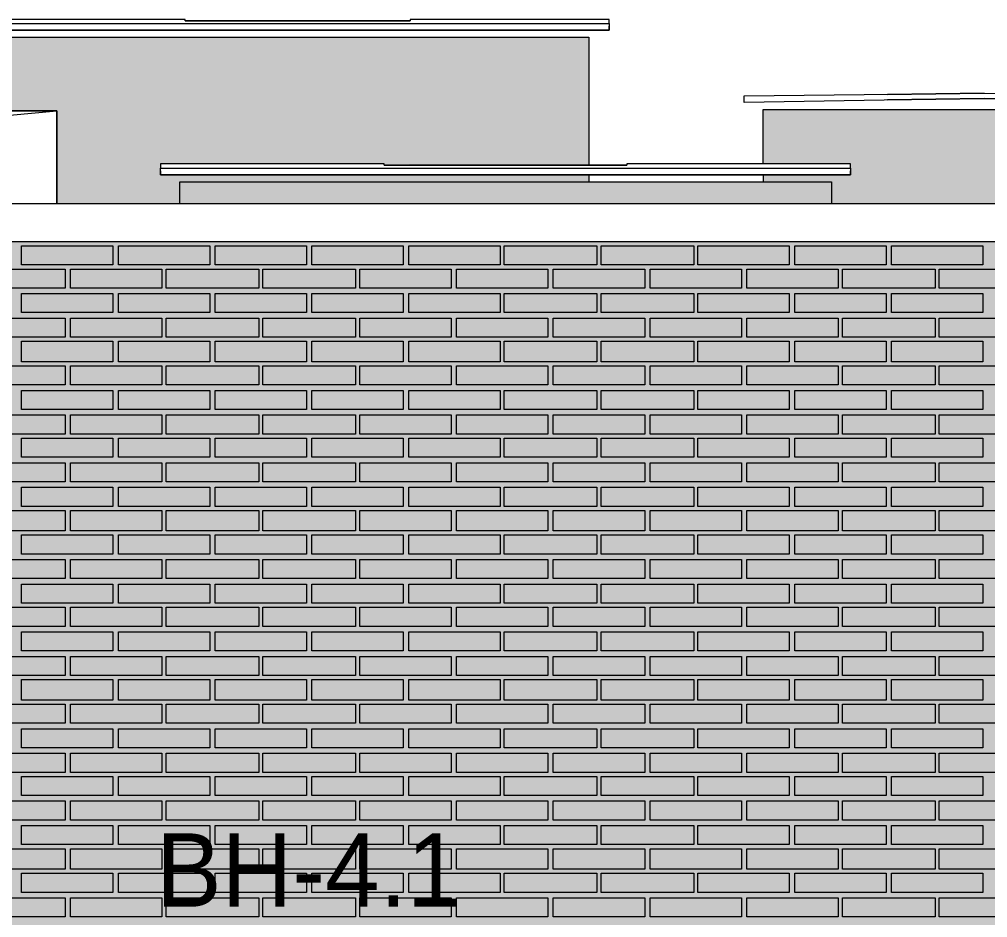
# Model space of a CAD drawing. Header units: millimetres. Extents: x -28928 to 100580, y -22867 to 36490.
# Drawn here: x 32027 to 35031, y 27993 to 30779 of the extents above; entities that cross this region are included whole.
import ezdxf

# ---------------------------------------------------------------- set-up
doc = ezdxf.new("R2010")
doc.units = ezdxf.units.MM
doc.layers.add('PDF _Геометрия', color=7, linetype='Continuous', true_color=0x8f8e8d)
doc.layers.add('PDF _Сплошная заливка', color=7, linetype='Continuous', true_color=0xffffff)
doc.layers.add('PDF _Текст', color=7, linetype='Continuous')

msp = doc.modelspace()

# ---------------------------------------------------------------- hatches: boundary and pattern name
at = {"layer": 'PDF _Сплошная заливка', "true_color": 0x383e42, "transparency": 33554559}
for points in [[(33691.82466919295, 30296.42831113059), (32464.90159226987, 30296.42831113059), (32464.90159226987, 30330.27446497673), (33158.74774611602, 30330.27446497673), (33691.82466919295, 30326.04369574596), (33691.82466919295, 30723.73600343828), (31546.82466919292, 30723.73600343828), (31546.82466919292, 30495.27446497673), (32143.36313073139, 30495.27446497673), (32143.36313073139, 30207.58215728443), (32524.13236150062, 30207.58215728443), (32524.13236150062, 30275.27446497674), (33691.82466919295, 30275.27446497674)], [(34334.90159226989, 30275.27446497674), (34546.44005380836, 30275.27446497674), (34546.44005380836, 30207.58215728443), (35599.9015922699, 30207.58215728443), (35599.9015922699, 30499.50523420751), (34334.90159226989, 30499.50523420751), (34334.90159226989, 30330.27446497673), (34605.67082303911, 30330.27446497673), (34605.67082303911, 30296.42831113059), (34334.90159226989, 30296.42831113059)]]:
    msp.add_hatch(color=250, dxfattribs=at).paths.add_polyline_path(points)
h = msp.add_hatch(color=250, dxfattribs=at)
h.paths.add_polyline_path([(33691.82466919295, 30326.04369574596), (33793.36313073141, 30326.04369574596), (33793.36313073141, 30723.73600343828), (33691.82466919295, 30723.73600343828)])
h.paths.add_polyline_path([(33793.36313073141, 30296.42831113059), (33691.82466919295, 30296.42831113059), (33691.82466919295, 30275.27446497674), (33793.36313073141, 30275.27446497674)])
at = {"layer": 'PDF _Сплошная заливка', "true_color": 0xdcd6cf, "transparency": 33554559}
msp.add_hatch(color=254, dxfattribs=at).paths.add_polyline_path([(19133.74774611586, 30089.12061882288), (19133.74774611586, 16343.3513880535), (52641.44005380855, 16343.3513880535), (52641.44005380855, 30089.12061882288)])

# ---------------------------------------------------------------- linework, layer by layer
at = {"layer": 'PDF _Геометрия', "color": 7, "lineweight": 9}
for points in [[(31546.82466919292, 30766.04369574598), (33856.82466919295, 30766.04369574598), (33856.82466919295, 30778.73600343828), (33239.13236150064, 30778.73600343828), (33239.13236150064, 30774.5052342075), (32541.05543842371, 30774.5052342075), (32541.05543842371, 30778.73600343828), (31546.82466919292, 30778.73600343828)], [(33856.82466919295, 30766.04369574598), (33856.82466919295, 30744.88984959213), (31546.82466919292, 30744.88984959213), (33856.82466919295, 30744.88984959213), (33856.82466919295, 30757.58215728443)], [(32541.05543842371, 30774.5052342075), (33239.13236150064, 30774.5052342075)], [(31546.82466919292, 30723.73600343828), (33691.82466919295, 30723.73600343828), (33793.36313073141, 30723.73600343828), (33793.36313073141, 30326.04369574596)], [(35020.28620765451, 30550.27446497674), (35320.67082303914, 30546.04369574596)], [(35020.28620765451, 30550.27446497674), (35320.67082303914, 30546.04369574596)], [(31546.82466919292, 30440.27446497674), (32143.36313073139, 30495.27446497673)], [(34334.90159226989, 30330.27446497673), (34334.90159226989, 30499.50523420751), (35599.9015922699, 30499.50523420751), (35705.67082303912, 30499.50523420751), (35705.67082303912, 30207.58215728443)], [(32464.90159226987, 30309.12061882289), (32464.90159226987, 30296.42831113059), (32464.90159226987, 30317.58215728443), (34605.67082303911, 30317.58215728443), (34605.67082303911, 30330.27446497673), (33911.82466919297, 30330.27446497673), (33911.82466919297, 30326.04369574596), (33158.74774611602, 30326.04369574596), (33158.74774611602, 30330.27446497673), (32464.90159226987, 30330.27446497673), (32464.90159226987, 30317.58215728443)], [(33158.74774611602, 30326.04369574596), (33911.82466919297, 30326.04369574596)], [(34605.67082303911, 30317.58215728443), (34605.67082303911, 30296.42831113059), (34605.67082303911, 30309.12061882289)], [(32464.90159226987, 30296.42831113059), (34605.67082303911, 30296.42831113059), (32464.90159226987, 30296.42831113059)], [(33793.36313073141, 30296.42831113059), (33793.36313073141, 30275.27446497674)], [(34334.90159226989, 30296.42831113059), (34334.90159226989, 30275.27446497674)], [(32524.13236150062, 30207.58215728443), (32524.13236150062, 30275.27446497674), (34440.67082303911, 30275.27446497674), (34546.44005380836, 30275.27446497674), (34546.44005380836, 30207.58215728443)], [(82320.28620765505, 30089.12061882288), (82320.28620765505, 30207.58215728443), (82320.28620765505, 30089.12061882288), (-21934.32917696152, 30089.12061882288), (-21934.32917696152, 30207.58215728443), (82320.28620765505, 30207.58215728443)]]:
    msp.add_lwpolyline(points, dxfattribs=at)
for points in [[(35020.28620765451, 30550.27446497674), (35764.9015922699, 30541.8129265152), (35764.9015922699, 30520.65908036135), (35020.28620765451, 30533.35138805366), (34719.90159226987, 30529.12061882289), (35020.28620765451, 30533.35138805366), (34275.67082303911, 30520.65908036135), (34275.67082303911, 30541.8129265152)], [(35020.28620765451, 30550.27446497674), (34719.90159226987, 30546.04369574596)], [(35020.28620765451, 30533.35138805366), (35320.67082303914, 30529.12061882289)], [(32143.36313073139, 30495.27446497673), (31546.82466919292, 30495.27446497673), (32143.36313073139, 30495.27446497673), (32143.36313073139, 30207.58215728443)]]:
    msp.add_lwpolyline(points, close=True, dxfattribs=at)
at = {"layer": 'PDF _Геометрия', "lineweight": 9}
for points in [[(32316.82466919293, 30076.42831113057), (32316.82466919293, 30017.19754189982), (32033.3631307314, 30017.19754189982), (32033.3631307314, 30076.42831113057)], [(32617.20928457756, 30076.42831113057), (32617.20928457756, 30017.19754189982), (32333.74774611601, 30017.19754189982), (32333.74774611601, 30076.42831113057)], [(32917.59389996217, 30076.42831113057), (32917.59389996217, 30017.19754189982), (32634.13236150063, 30017.19754189982), (32634.13236150063, 30076.42831113057)], [(33217.9785153468, 30076.42831113057), (33217.9785153468, 30017.19754189982), (32934.51697688526, 30017.19754189982), (32934.51697688526, 30076.42831113057)], [(33518.36313073142, 30076.42831113057), (33518.36313073142, 30017.19754189982), (33234.90159226986, 30017.19754189982), (33234.90159226986, 30076.42831113057)], [(33818.74774611603, 30076.42831113057), (33818.74774611603, 30017.19754189982), (33531.05543842373, 30017.19754189982), (33531.05543842373, 30076.42831113057)], [(34119.13236150065, 30076.42831113057), (34119.13236150065, 30017.19754189982), (33831.44005380833, 30017.19754189982), (33831.44005380833, 30076.42831113057)], [(34415.2862076545, 30076.42831113057), (34415.2862076545, 30017.19754189982), (34131.82466919295, 30017.19754189982), (34131.82466919295, 30076.42831113057)], [(34715.67082303912, 30076.42831113057), (34715.67082303912, 30017.19754189982), (34432.20928457758, 30017.19754189982), (34432.20928457758, 30076.42831113057)], [(35016.05543842375, 30076.42831113057), (35016.05543842375, 30017.19754189982), (34732.59389996219, 30017.19754189982), (34732.59389996219, 30076.42831113057)], [(32168.74774611601, 29945.27446497673), (32024.90159226986, 29945.27446497673), (31885.28620765447, 29945.27446497673), (31885.28620765447, 30004.50523420751), (32024.90159226986, 30004.50523420751), (32168.74774611601, 30004.50523420751)], [(32469.13236150063, 29945.27446497673), (32325.28620765448, 29945.27446497673), (32185.6708230391, 29945.27446497673), (32185.6708230391, 30004.50523420751), (32325.28620765448, 30004.50523420751), (32469.13236150063, 30004.50523420751)], [(32769.51697688525, 29945.27446497673), (32625.67082303909, 29945.27446497673), (32481.82466919294, 29945.27446497673), (32481.82466919294, 30004.50523420751), (32625.67082303909, 30004.50523420751), (32769.51697688525, 30004.50523420751)], [(33069.90159226986, 29945.27446497673), (32926.05543842372, 29945.27446497673), (32782.20928457756, 29945.27446497673), (32782.20928457756, 30004.50523420751), (32926.05543842372, 30004.50523420751), (33069.90159226986, 30004.50523420751)], [(33366.05543842372, 29945.27446497673), (33226.44005380834, 29945.27446497673), (33082.59389996217, 29945.27446497673), (33082.59389996217, 30004.50523420751), (33226.44005380834, 30004.50523420751), (33366.05543842372, 30004.50523420751)], [(33666.44005380833, 29945.27446497673), (33526.82466919294, 29945.27446497673), (33382.9785153468, 29945.27446497673), (33382.9785153468, 30004.50523420751), (33526.82466919294, 30004.50523420751), (33666.44005380833, 30004.50523420751)], [(33966.82466919295, 29945.27446497673), (33827.20928457758, 29945.27446497673), (33683.36313073142, 29945.27446497673), (33683.36313073142, 30004.50523420751), (33827.20928457758, 30004.50523420751), (33966.82466919295, 30004.50523420751)], [(34267.20928457758, 29945.27446497673), (34123.36313073141, 29945.27446497673), (33983.74774611603, 29945.27446497673), (33983.74774611603, 30004.50523420751), (34123.36313073141, 30004.50523420751), (34267.20928457758, 30004.50523420751)], [(34567.59389996219, 29945.27446497673), (34423.74774611605, 29945.27446497673), (34284.13236150065, 29945.27446497673), (34284.13236150065, 30004.50523420751), (34423.74774611605, 30004.50523420751), (34567.59389996219, 30004.50523420751)], [(34867.97851534681, 29945.27446497673), (34724.13236150067, 29945.27446497673), (34580.2862076545, 29945.27446497673), (34580.2862076545, 30004.50523420751), (34724.13236150067, 30004.50523420751), (34867.97851534681, 30004.50523420751)], [(35168.36313073144, 29945.27446497673), (35024.51697688526, 29945.27446497673), (34880.67082303912, 29945.27446497673), (34880.67082303912, 30004.50523420751), (35024.51697688526, 30004.50523420751), (35168.36313073144, 30004.50523420751)], [(32316.82466919293, 29928.35138805366), (32316.82466919293, 29869.12061882289), (32033.3631307314, 29869.12061882289), (32033.3631307314, 29928.35138805366)], [(32617.20928457756, 29928.35138805366), (32617.20928457756, 29869.12061882289), (32333.74774611601, 29869.12061882289), (32333.74774611601, 29928.35138805366)], [(32917.59389996217, 29928.35138805366), (32917.59389996217, 29869.12061882289), (32634.13236150063, 29869.12061882289), (32634.13236150063, 29928.35138805366)], [(33217.9785153468, 29928.35138805366), (33217.9785153468, 29869.12061882289), (32934.51697688526, 29869.12061882289), (32934.51697688526, 29928.35138805366)], [(33518.36313073142, 29928.35138805366), (33518.36313073142, 29869.12061882289), (33234.90159226986, 29869.12061882289), (33234.90159226986, 29928.35138805366)], [(33818.74774611603, 29928.35138805366), (33818.74774611603, 29869.12061882289), (33531.05543842373, 29869.12061882289), (33531.05543842373, 29928.35138805366)], [(34119.13236150065, 29928.35138805366), (34119.13236150065, 29869.12061882289), (33831.44005380833, 29869.12061882289), (33831.44005380833, 29928.35138805366)], [(34415.2862076545, 29928.35138805366), (34415.2862076545, 29869.12061882289), (34131.82466919295, 29869.12061882289), (34131.82466919295, 29928.35138805366)], [(34715.67082303912, 29928.35138805366), (34715.67082303912, 29869.12061882289), (34432.20928457758, 29869.12061882289), (34432.20928457758, 29928.35138805366)], [(35016.05543842375, 29928.35138805366), (35016.05543842375, 29869.12061882289), (34732.59389996219, 29869.12061882289), (34732.59389996219, 29928.35138805366)], [(32168.74774611601, 29792.96677266903), (32024.90159226986, 29792.96677266903), (31885.28620765447, 29792.96677266903), (31885.28620765447, 29852.19754189982), (32024.90159226986, 29852.19754189982), (32168.74774611601, 29852.19754189982)], [(32469.13236150063, 29792.96677266903), (32325.28620765448, 29792.96677266903), (32185.6708230391, 29792.96677266903), (32185.6708230391, 29852.19754189982), (32325.28620765448, 29852.19754189982), (32469.13236150063, 29852.19754189982)], [(32769.51697688525, 29792.96677266903), (32625.67082303909, 29792.96677266903), (32481.82466919294, 29792.96677266903), (32481.82466919294, 29852.19754189982), (32625.67082303909, 29852.19754189982), (32769.51697688525, 29852.19754189982)], [(33069.90159226986, 29792.96677266903), (32926.05543842372, 29792.96677266903), (32782.20928457756, 29792.96677266903), (32782.20928457756, 29852.19754189982), (32926.05543842372, 29852.19754189982), (33069.90159226986, 29852.19754189982)], [(33366.05543842372, 29792.96677266903), (33226.44005380834, 29792.96677266903), (33082.59389996217, 29792.96677266903), (33082.59389996217, 29852.19754189982), (33226.44005380834, 29852.19754189982), (33366.05543842372, 29852.19754189982)], [(33666.44005380833, 29792.96677266903), (33526.82466919294, 29792.96677266903), (33382.9785153468, 29792.96677266903), (33382.9785153468, 29852.19754189982), (33526.82466919294, 29852.19754189982), (33666.44005380833, 29852.19754189982)], [(33966.82466919295, 29792.96677266903), (33827.20928457758, 29792.96677266903), (33683.36313073142, 29792.96677266903), (33683.36313073142, 29852.19754189982), (33827.20928457758, 29852.19754189982), (33966.82466919295, 29852.19754189982)], [(34267.20928457758, 29792.96677266903), (34123.36313073141, 29792.96677266903), (33983.74774611603, 29792.96677266903), (33983.74774611603, 29852.19754189982), (34123.36313073141, 29852.19754189982), (34267.20928457758, 29852.19754189982)], [(34567.59389996219, 29792.96677266903), (34423.74774611605, 29792.96677266903), (34284.13236150065, 29792.96677266903), (34284.13236150065, 29852.19754189982), (34423.74774611605, 29852.19754189982), (34567.59389996219, 29852.19754189982)], [(34867.97851534681, 29792.96677266903), (34724.13236150067, 29792.96677266903), (34580.2862076545, 29792.96677266903), (34580.2862076545, 29852.19754189982), (34724.13236150067, 29852.19754189982), (34867.97851534681, 29852.19754189982)], [(35168.36313073144, 29792.96677266903), (35024.51697688526, 29792.96677266903), (34880.67082303912, 29792.96677266903), (34880.67082303912, 29852.19754189982), (35024.51697688526, 29852.19754189982), (35168.36313073144, 29852.19754189982)], [(32316.82466919293, 29780.27446497673), (32316.82466919293, 29716.81292651519), (32033.3631307314, 29716.81292651519), (32033.3631307314, 29780.27446497673)], [(32617.20928457756, 29780.27446497673), (32617.20928457756, 29716.81292651519), (32333.74774611601, 29716.81292651519), (32333.74774611601, 29780.27446497673)], [(32917.59389996217, 29780.27446497673), (32917.59389996217, 29716.81292651519), (32634.13236150063, 29716.81292651519), (32634.13236150063, 29780.27446497673)], [(33217.9785153468, 29780.27446497673), (33217.9785153468, 29716.81292651519), (32934.51697688526, 29716.81292651519), (32934.51697688526, 29780.27446497673)], [(33518.36313073142, 29780.27446497673), (33518.36313073142, 29716.81292651519), (33234.90159226986, 29716.81292651519), (33234.90159226986, 29780.27446497673)], [(33818.74774611603, 29780.27446497673), (33818.74774611603, 29716.81292651519), (33531.05543842373, 29716.81292651519), (33531.05543842373, 29780.27446497673)], [(34119.13236150065, 29780.27446497673), (34119.13236150065, 29716.81292651519), (33831.44005380833, 29716.81292651519), (33831.44005380833, 29780.27446497673)], [(34415.2862076545, 29780.27446497673), (34415.2862076545, 29716.81292651519), (34131.82466919295, 29716.81292651519), (34131.82466919295, 29780.27446497673)], [(34715.67082303912, 29780.27446497673), (34715.67082303912, 29716.81292651519), (34432.20928457758, 29716.81292651519), (34432.20928457758, 29780.27446497673)], [(35016.05543842375, 29780.27446497673), (35016.05543842375, 29716.81292651519), (34732.59389996219, 29716.81292651519), (34732.59389996219, 29780.27446497673)], [(32168.74774611601, 29644.88984959211), (32024.90159226986, 29644.88984959211), (31885.28620765447, 29644.88984959211), (31885.28620765447, 29704.12061882289), (32024.90159226986, 29704.12061882289), (32168.74774611601, 29704.12061882289)], [(32469.13236150063, 29644.88984959211), (32325.28620765448, 29644.88984959211), (32185.6708230391, 29644.88984959211), (32185.6708230391, 29704.12061882289), (32325.28620765448, 29704.12061882289), (32469.13236150063, 29704.12061882289)], [(32769.51697688525, 29644.88984959211), (32625.67082303909, 29644.88984959211), (32481.82466919294, 29644.88984959211), (32481.82466919294, 29704.12061882289), (32625.67082303909, 29704.12061882289), (32769.51697688525, 29704.12061882289)], [(33069.90159226986, 29644.88984959211), (32926.05543842372, 29644.88984959211), (32782.20928457756, 29644.88984959211), (32782.20928457756, 29704.12061882289), (32926.05543842372, 29704.12061882289), (33069.90159226986, 29704.12061882289)], [(33366.05543842372, 29644.88984959211), (33226.44005380834, 29644.88984959211), (33082.59389996217, 29644.88984959211), (33082.59389996217, 29704.12061882289), (33226.44005380834, 29704.12061882289), (33366.05543842372, 29704.12061882289)], [(33666.44005380833, 29644.88984959211), (33526.82466919294, 29644.88984959211), (33382.9785153468, 29644.88984959211), (33382.9785153468, 29704.12061882289), (33526.82466919294, 29704.12061882289), (33666.44005380833, 29704.12061882289)], [(33966.82466919295, 29644.88984959211), (33827.20928457758, 29644.88984959211), (33683.36313073142, 29644.88984959211), (33683.36313073142, 29704.12061882289), (33827.20928457758, 29704.12061882289), (33966.82466919295, 29704.12061882289)], [(34267.20928457758, 29644.88984959211), (34123.36313073141, 29644.88984959211), (33983.74774611603, 29644.88984959211), (33983.74774611603, 29704.12061882289), (34123.36313073141, 29704.12061882289), (34267.20928457758, 29704.12061882289)], [(34567.59389996219, 29644.88984959211), (34423.74774611605, 29644.88984959211), (34284.13236150065, 29644.88984959211), (34284.13236150065, 29704.12061882289), (34423.74774611605, 29704.12061882289), (34567.59389996219, 29704.12061882289)], [(34867.97851534681, 29644.88984959211), (34724.13236150067, 29644.88984959211), (34580.2862076545, 29644.88984959211), (34580.2862076545, 29704.12061882289), (34724.13236150067, 29704.12061882289), (34867.97851534681, 29704.12061882289)], [(35168.36313073144, 29644.88984959211), (35024.51697688526, 29644.88984959211), (34880.67082303912, 29644.88984959211), (34880.67082303912, 29704.12061882289), (35024.51697688526, 29704.12061882289), (35168.36313073144, 29704.12061882289)], [(32316.82466919293, 29627.96677266903), (32316.82466919293, 29568.73600343826), (32033.3631307314, 29568.73600343826), (32033.3631307314, 29627.96677266903)], [(32617.20928457756, 29627.96677266903), (32617.20928457756, 29568.73600343826), (32333.74774611601, 29568.73600343826), (32333.74774611601, 29627.96677266903)], [(32917.59389996217, 29627.96677266903), (32917.59389996217, 29568.73600343826), (32634.13236150063, 29568.73600343826), (32634.13236150063, 29627.96677266903)], [(33217.9785153468, 29627.96677266903), (33217.9785153468, 29568.73600343826), (32934.51697688526, 29568.73600343826), (32934.51697688526, 29627.96677266903)], [(33518.36313073142, 29627.96677266903), (33518.36313073142, 29568.73600343826), (33234.90159226986, 29568.73600343826), (33234.90159226986, 29627.96677266903)], [(33818.74774611603, 29627.96677266903), (33818.74774611603, 29568.73600343826), (33531.05543842373, 29568.73600343826), (33531.05543842373, 29627.96677266903)], [(34119.13236150065, 29627.96677266903), (34119.13236150065, 29568.73600343826), (33831.44005380833, 29568.73600343826), (33831.44005380833, 29627.96677266903)], [(34415.2862076545, 29627.96677266903), (34415.2862076545, 29568.73600343826), (34131.82466919295, 29568.73600343826), (34131.82466919295, 29627.96677266903)], [(34715.67082303912, 29627.96677266903), (34715.67082303912, 29568.73600343826), (34432.20928457758, 29568.73600343826), (34432.20928457758, 29627.96677266903)], [(35016.05543842375, 29627.96677266903), (35016.05543842375, 29568.73600343826), (34732.59389996219, 29568.73600343826), (34732.59389996219, 29627.96677266903)], [(32168.74774611601, 29492.58215728441), (32024.90159226986, 29492.58215728441), (31885.28620765447, 29492.58215728441), (31885.28620765447, 29551.81292651519), (32024.90159226986, 29551.81292651519), (32168.74774611601, 29551.81292651519)], [(32469.13236150063, 29492.58215728441), (32325.28620765448, 29492.58215728441), (32185.6708230391, 29492.58215728441), (32185.6708230391, 29551.81292651519), (32325.28620765448, 29551.81292651519), (32469.13236150063, 29551.81292651519)], [(32769.51697688525, 29492.58215728441), (32625.67082303909, 29492.58215728441), (32481.82466919294, 29492.58215728441), (32481.82466919294, 29551.81292651519), (32625.67082303909, 29551.81292651519), (32769.51697688525, 29551.81292651519)], [(33069.90159226986, 29492.58215728441), (32926.05543842372, 29492.58215728441), (32782.20928457756, 29492.58215728441), (32782.20928457756, 29551.81292651519), (32926.05543842372, 29551.81292651519), (33069.90159226986, 29551.81292651519)], [(33366.05543842372, 29492.58215728441), (33226.44005380834, 29492.58215728441), (33082.59389996217, 29492.58215728441), (33082.59389996217, 29551.81292651519), (33226.44005380834, 29551.81292651519), (33366.05543842372, 29551.81292651519)], [(33666.44005380833, 29492.58215728441), (33526.82466919294, 29492.58215728441), (33382.9785153468, 29492.58215728441), (33382.9785153468, 29551.81292651519), (33526.82466919294, 29551.81292651519), (33666.44005380833, 29551.81292651519)], [(33966.82466919295, 29492.58215728441), (33827.20928457758, 29492.58215728441), (33683.36313073142, 29492.58215728441), (33683.36313073142, 29551.81292651519), (33827.20928457758, 29551.81292651519), (33966.82466919295, 29551.81292651519)], [(34267.20928457758, 29492.58215728441), (34123.36313073141, 29492.58215728441), (33983.74774611603, 29492.58215728441), (33983.74774611603, 29551.81292651519), (34123.36313073141, 29551.81292651519), (34267.20928457758, 29551.81292651519)], [(34567.59389996219, 29492.58215728441), (34423.74774611605, 29492.58215728441), (34284.13236150065, 29492.58215728441), (34284.13236150065, 29551.81292651519), (34423.74774611605, 29551.81292651519), (34567.59389996219, 29551.81292651519)], [(34867.97851534681, 29492.58215728441), (34724.13236150067, 29492.58215728441), (34580.2862076545, 29492.58215728441), (34580.2862076545, 29551.81292651519), (34724.13236150067, 29551.81292651519), (34867.97851534681, 29551.81292651519)], [(35168.36313073144, 29492.58215728441), (35024.51697688526, 29492.58215728441), (34880.67082303912, 29492.58215728441), (34880.67082303912, 29551.81292651519), (35024.51697688526, 29551.81292651519), (35168.36313073144, 29551.81292651519)], [(32316.82466919293, 29479.88984959211), (32316.82466919293, 29420.65908036135), (32033.3631307314, 29420.65908036135), (32033.3631307314, 29479.88984959211)], [(32617.20928457756, 29479.88984959211), (32617.20928457756, 29420.65908036135), (32333.74774611601, 29420.65908036135), (32333.74774611601, 29479.88984959211)], [(32917.59389996217, 29479.88984959211), (32917.59389996217, 29420.65908036135), (32634.13236150063, 29420.65908036135), (32634.13236150063, 29479.88984959211)], [(33217.9785153468, 29479.88984959211), (33217.9785153468, 29420.65908036135), (32934.51697688526, 29420.65908036135), (32934.51697688526, 29479.88984959211)], [(33518.36313073142, 29479.88984959211), (33518.36313073142, 29420.65908036135), (33234.90159226986, 29420.65908036135), (33234.90159226986, 29479.88984959211)], [(33818.74774611603, 29479.88984959211), (33818.74774611603, 29420.65908036135), (33531.05543842373, 29420.65908036135), (33531.05543842373, 29479.88984959211)], [(34119.13236150065, 29479.88984959211), (34119.13236150065, 29420.65908036135), (33831.44005380833, 29420.65908036135), (33831.44005380833, 29479.88984959211)], [(34415.2862076545, 29479.88984959211), (34415.2862076545, 29420.65908036135), (34131.82466919295, 29420.65908036135), (34131.82466919295, 29479.88984959211)], [(34715.67082303912, 29479.88984959211), (34715.67082303912, 29420.65908036135), (34432.20928457758, 29420.65908036135), (34432.20928457758, 29479.88984959211)], [(35016.05543842375, 29479.88984959211), (35016.05543842375, 29420.65908036135), (34732.59389996219, 29420.65908036135), (34732.59389996219, 29479.88984959211)], [(32168.74774611601, 29344.5052342075), (32024.90159226986, 29344.5052342075), (31885.28620765447, 29344.5052342075), (31885.28620765447, 29403.73600343826), (32024.90159226986, 29403.73600343826), (32168.74774611601, 29403.73600343826)], [(32469.13236150063, 29344.5052342075), (32325.28620765448, 29344.5052342075), (32185.6708230391, 29344.5052342075), (32185.6708230391, 29403.73600343826), (32325.28620765448, 29403.73600343826), (32469.13236150063, 29403.73600343826)], [(32769.51697688525, 29344.5052342075), (32625.67082303909, 29344.5052342075), (32481.82466919294, 29344.5052342075), (32481.82466919294, 29403.73600343826), (32625.67082303909, 29403.73600343826), (32769.51697688525, 29403.73600343826)], [(33069.90159226986, 29344.5052342075), (32926.05543842372, 29344.5052342075), (32782.20928457756, 29344.5052342075), (32782.20928457756, 29403.73600343826), (32926.05543842372, 29403.73600343826), (33069.90159226986, 29403.73600343826)], [(33366.05543842372, 29344.5052342075), (33226.44005380834, 29344.5052342075), (33082.59389996217, 29344.5052342075), (33082.59389996217, 29403.73600343826), (33226.44005380834, 29403.73600343826), (33366.05543842372, 29403.73600343826)], [(33666.44005380833, 29344.5052342075), (33526.82466919294, 29344.5052342075), (33382.9785153468, 29344.5052342075), (33382.9785153468, 29403.73600343826), (33526.82466919294, 29403.73600343826), (33666.44005380833, 29403.73600343826)], [(33966.82466919295, 29344.5052342075), (33827.20928457758, 29344.5052342075), (33683.36313073142, 29344.5052342075), (33683.36313073142, 29403.73600343826), (33827.20928457758, 29403.73600343826), (33966.82466919295, 29403.73600343826)], [(34267.20928457758, 29344.5052342075), (34123.36313073141, 29344.5052342075), (33983.74774611603, 29344.5052342075), (33983.74774611603, 29403.73600343826), (34123.36313073141, 29403.73600343826), (34267.20928457758, 29403.73600343826)], [(34567.59389996219, 29344.5052342075), (34423.74774611605, 29344.5052342075), (34284.13236150065, 29344.5052342075), (34284.13236150065, 29403.73600343826), (34423.74774611605, 29403.73600343826), (34567.59389996219, 29403.73600343826)], [(34867.97851534681, 29344.5052342075), (34724.13236150067, 29344.5052342075), (34580.2862076545, 29344.5052342075), (34580.2862076545, 29403.73600343826), (34724.13236150067, 29403.73600343826), (34867.97851534681, 29403.73600343826)], [(35168.36313073144, 29344.5052342075), (35024.51697688526, 29344.5052342075), (34880.67082303912, 29344.5052342075), (34880.67082303912, 29403.73600343826), (35024.51697688526, 29403.73600343826), (35168.36313073144, 29403.73600343826)], [(32316.82466919293, 29327.58215728441), (32316.82466919293, 29268.35138805365), (32033.3631307314, 29268.35138805365), (32033.3631307314, 29327.58215728441)], [(32617.20928457756, 29327.58215728441), (32617.20928457756, 29268.35138805365), (32333.74774611601, 29268.35138805365), (32333.74774611601, 29327.58215728441)], [(32917.59389996217, 29327.58215728441), (32917.59389996217, 29268.35138805365), (32634.13236150063, 29268.35138805365), (32634.13236150063, 29327.58215728441)], [(33217.9785153468, 29327.58215728441), (33217.9785153468, 29268.35138805365), (32934.51697688526, 29268.35138805365), (32934.51697688526, 29327.58215728441)], [(33518.36313073142, 29327.58215728441), (33518.36313073142, 29268.35138805365), (33234.90159226986, 29268.35138805365), (33234.90159226986, 29327.58215728441)], [(33818.74774611603, 29327.58215728441), (33818.74774611603, 29268.35138805365), (33531.05543842373, 29268.35138805365), (33531.05543842373, 29327.58215728441)], [(34119.13236150065, 29327.58215728441), (34119.13236150065, 29268.35138805365), (33831.44005380833, 29268.35138805365), (33831.44005380833, 29327.58215728441)], [(34415.2862076545, 29327.58215728441), (34415.2862076545, 29268.35138805365), (34131.82466919295, 29268.35138805365), (34131.82466919295, 29327.58215728441)], [(34715.67082303912, 29327.58215728441), (34715.67082303912, 29268.35138805365), (34432.20928457758, 29268.35138805365), (34432.20928457758, 29327.58215728441)], [(35016.05543842375, 29327.58215728441), (35016.05543842375, 29268.35138805365), (34732.59389996219, 29268.35138805365), (34732.59389996219, 29327.58215728441)], [(32168.74774611601, 29192.19754189981), (32024.90159226986, 29192.19754189981), (31885.28620765447, 29192.19754189981), (31885.28620765447, 29255.65908036135), (32024.90159226986, 29255.65908036135), (32168.74774611601, 29255.65908036135)], [(32469.13236150063, 29192.19754189981), (32325.28620765448, 29192.19754189981), (32185.6708230391, 29192.19754189981), (32185.6708230391, 29255.65908036135), (32325.28620765448, 29255.65908036135), (32469.13236150063, 29255.65908036135)], [(32769.51697688525, 29192.19754189981), (32625.67082303909, 29192.19754189981), (32481.82466919294, 29192.19754189981), (32481.82466919294, 29255.65908036135), (32625.67082303909, 29255.65908036135), (32769.51697688525, 29255.65908036135)], [(33069.90159226986, 29192.19754189981), (32926.05543842372, 29192.19754189981), (32782.20928457756, 29192.19754189981), (32782.20928457756, 29255.65908036135), (32926.05543842372, 29255.65908036135), (33069.90159226986, 29255.65908036135)], [(33366.05543842372, 29192.19754189981), (33226.44005380834, 29192.19754189981), (33082.59389996217, 29192.19754189981), (33082.59389996217, 29255.65908036135), (33226.44005380834, 29255.65908036135), (33366.05543842372, 29255.65908036135)], [(33666.44005380833, 29192.19754189981), (33526.82466919294, 29192.19754189981), (33382.9785153468, 29192.19754189981), (33382.9785153468, 29255.65908036135), (33526.82466919294, 29255.65908036135), (33666.44005380833, 29255.65908036135)], [(33966.82466919295, 29192.19754189981), (33827.20928457758, 29192.19754189981), (33683.36313073142, 29192.19754189981), (33683.36313073142, 29255.65908036135), (33827.20928457758, 29255.65908036135), (33966.82466919295, 29255.65908036135)], [(34267.20928457758, 29192.19754189981), (34123.36313073141, 29192.19754189981), (33983.74774611603, 29192.19754189981), (33983.74774611603, 29255.65908036135), (34123.36313073141, 29255.65908036135), (34267.20928457758, 29255.65908036135)], [(34567.59389996219, 29192.19754189981), (34423.74774611605, 29192.19754189981), (34284.13236150065, 29192.19754189981), (34284.13236150065, 29255.65908036135), (34423.74774611605, 29255.65908036135), (34567.59389996219, 29255.65908036135)], [(34867.97851534681, 29192.19754189981), (34724.13236150067, 29192.19754189981), (34580.2862076545, 29192.19754189981), (34580.2862076545, 29255.65908036135), (34724.13236150067, 29255.65908036135), (34867.97851534681, 29255.65908036135)], [(35168.36313073144, 29192.19754189981), (35024.51697688526, 29192.19754189981), (34880.67082303912, 29192.19754189981), (34880.67082303912, 29255.65908036135), (35024.51697688526, 29255.65908036135), (35168.36313073144, 29255.65908036135)], [(32316.82466919293, 29179.5052342075), (32316.82466919293, 29120.27446497672), (32033.3631307314, 29120.27446497672), (32033.3631307314, 29179.5052342075)], [(32617.20928457756, 29179.5052342075), (32617.20928457756, 29120.27446497672), (32333.74774611601, 29120.27446497672), (32333.74774611601, 29179.5052342075)], [(32917.59389996217, 29179.5052342075), (32917.59389996217, 29120.27446497672), (32634.13236150063, 29120.27446497672), (32634.13236150063, 29179.5052342075)], [(33217.9785153468, 29179.5052342075), (33217.9785153468, 29120.27446497672), (32934.51697688526, 29120.27446497672), (32934.51697688526, 29179.5052342075)], [(33518.36313073142, 29179.5052342075), (33518.36313073142, 29120.27446497672), (33234.90159226986, 29120.27446497672), (33234.90159226986, 29179.5052342075)], [(33818.74774611603, 29179.5052342075), (33818.74774611603, 29120.27446497672), (33531.05543842373, 29120.27446497672), (33531.05543842373, 29179.5052342075)], [(34119.13236150065, 29179.5052342075), (34119.13236150065, 29120.27446497672), (33831.44005380833, 29120.27446497672), (33831.44005380833, 29179.5052342075)], [(34415.2862076545, 29179.5052342075), (34415.2862076545, 29120.27446497672), (34131.82466919295, 29120.27446497672), (34131.82466919295, 29179.5052342075)], [(34715.67082303912, 29179.5052342075), (34715.67082303912, 29120.27446497672), (34432.20928457758, 29120.27446497672), (34432.20928457758, 29179.5052342075)], [(35016.05543842375, 29179.5052342075), (35016.05543842375, 29120.27446497672), (34732.59389996219, 29120.27446497672), (34732.59389996219, 29179.5052342075)], [(32168.74774611601, 29044.12061882288), (32024.90159226986, 29044.12061882288), (31885.28620765447, 29044.12061882288), (31885.28620765447, 29103.35138805365), (32024.90159226986, 29103.35138805365), (32168.74774611601, 29103.35138805365)], [(32469.13236150063, 29044.12061882288), (32325.28620765448, 29044.12061882288), (32185.6708230391, 29044.12061882288), (32185.6708230391, 29103.35138805365), (32325.28620765448, 29103.35138805365), (32469.13236150063, 29103.35138805365)], [(32769.51697688525, 29044.12061882288), (32625.67082303909, 29044.12061882288), (32481.82466919294, 29044.12061882288), (32481.82466919294, 29103.35138805365), (32625.67082303909, 29103.35138805365), (32769.51697688525, 29103.35138805365)], [(33069.90159226986, 29044.12061882288), (32926.05543842372, 29044.12061882288), (32782.20928457756, 29044.12061882288), (32782.20928457756, 29103.35138805365), (32926.05543842372, 29103.35138805365), (33069.90159226986, 29103.35138805365)], [(33366.05543842372, 29044.12061882288), (33226.44005380834, 29044.12061882288), (33082.59389996217, 29044.12061882288), (33082.59389996217, 29103.35138805365), (33226.44005380834, 29103.35138805365), (33366.05543842372, 29103.35138805365)], [(33666.44005380833, 29044.12061882288), (33526.82466919294, 29044.12061882288), (33382.9785153468, 29044.12061882288), (33382.9785153468, 29103.35138805365), (33526.82466919294, 29103.35138805365), (33666.44005380833, 29103.35138805365)], [(33966.82466919295, 29044.12061882288), (33827.20928457758, 29044.12061882288), (33683.36313073142, 29044.12061882288), (33683.36313073142, 29103.35138805365), (33827.20928457758, 29103.35138805365), (33966.82466919295, 29103.35138805365)], [(34267.20928457758, 29044.12061882288), (34123.36313073141, 29044.12061882288), (33983.74774611603, 29044.12061882288), (33983.74774611603, 29103.35138805365), (34123.36313073141, 29103.35138805365), (34267.20928457758, 29103.35138805365)], [(34567.59389996219, 29044.12061882288), (34423.74774611605, 29044.12061882288), (34284.13236150065, 29044.12061882288), (34284.13236150065, 29103.35138805365), (34423.74774611605, 29103.35138805365), (34567.59389996219, 29103.35138805365)], [(34867.97851534681, 29044.12061882288), (34724.13236150067, 29044.12061882288), (34580.2862076545, 29044.12061882288), (34580.2862076545, 29103.35138805365), (34724.13236150067, 29103.35138805365), (34867.97851534681, 29103.35138805365)], [(35168.36313073144, 29044.12061882288), (35024.51697688526, 29044.12061882288), (34880.67082303912, 29044.12061882288), (34880.67082303912, 29103.35138805365), (35024.51697688526, 29103.35138805365), (35168.36313073144, 29103.35138805365)], [(32316.82466919293, 29027.19754189981), (32316.82466919293, 28967.96677266903), (32033.3631307314, 28967.96677266903), (32033.3631307314, 29027.19754189981)], [(32617.20928457756, 29027.19754189981), (32617.20928457756, 28967.96677266903), (32333.74774611601, 28967.96677266903), (32333.74774611601, 29027.19754189981)], [(32917.59389996217, 29027.19754189981), (32917.59389996217, 28967.96677266903), (32634.13236150063, 28967.96677266903), (32634.13236150063, 29027.19754189981)], [(33217.9785153468, 29027.19754189981), (33217.9785153468, 28967.96677266903), (32934.51697688526, 28967.96677266903), (32934.51697688526, 29027.19754189981)], [(33518.36313073142, 29027.19754189981), (33518.36313073142, 28967.96677266903), (33234.90159226986, 28967.96677266903), (33234.90159226986, 29027.19754189981)], [(33818.74774611603, 29027.19754189981), (33818.74774611603, 28967.96677266903), (33531.05543842373, 28967.96677266903), (33531.05543842373, 29027.19754189981)], [(34119.13236150065, 29027.19754189981), (34119.13236150065, 28967.96677266903), (33831.44005380833, 28967.96677266903), (33831.44005380833, 29027.19754189981)], [(34415.2862076545, 29027.19754189981), (34415.2862076545, 28967.96677266903), (34131.82466919295, 28967.96677266903), (34131.82466919295, 29027.19754189981)], [(34715.67082303912, 29027.19754189981), (34715.67082303912, 28967.96677266903), (34432.20928457758, 28967.96677266903), (34432.20928457758, 29027.19754189981)], [(35016.05543842375, 29027.19754189981), (35016.05543842375, 28967.96677266903), (34732.59389996219, 28967.96677266903), (34732.59389996219, 29027.19754189981)], [(32168.74774611601, 28896.04369574594), (32024.90159226986, 28896.04369574594), (31885.28620765447, 28896.04369574594), (31885.28620765447, 28955.27446497672), (32024.90159226986, 28955.27446497672), (32168.74774611601, 28955.27446497672)], [(32469.13236150063, 28896.04369574594), (32325.28620765448, 28896.04369574594), (32185.6708230391, 28896.04369574594), (32185.6708230391, 28955.27446497672), (32325.28620765448, 28955.27446497672), (32469.13236150063, 28955.27446497672)], [(32769.51697688525, 28896.04369574594), (32625.67082303909, 28896.04369574594), (32481.82466919294, 28896.04369574594), (32481.82466919294, 28955.27446497672), (32625.67082303909, 28955.27446497672), (32769.51697688525, 28955.27446497672)], [(33069.90159226986, 28896.04369574594), (32926.05543842372, 28896.04369574594), (32782.20928457756, 28896.04369574594), (32782.20928457756, 28955.27446497672), (32926.05543842372, 28955.27446497672), (33069.90159226986, 28955.27446497672)], [(33366.05543842372, 28896.04369574594), (33226.44005380834, 28896.04369574594), (33082.59389996217, 28896.04369574594), (33082.59389996217, 28955.27446497672), (33226.44005380834, 28955.27446497672), (33366.05543842372, 28955.27446497672)], [(33666.44005380833, 28896.04369574594), (33526.82466919294, 28896.04369574594), (33382.9785153468, 28896.04369574594), (33382.9785153468, 28955.27446497672), (33526.82466919294, 28955.27446497672), (33666.44005380833, 28955.27446497672)], [(33966.82466919295, 28896.04369574594), (33827.20928457758, 28896.04369574594), (33683.36313073142, 28896.04369574594), (33683.36313073142, 28955.27446497672), (33827.20928457758, 28955.27446497672), (33966.82466919295, 28955.27446497672)], [(34267.20928457758, 28896.04369574594), (34123.36313073141, 28896.04369574594), (33983.74774611603, 28896.04369574594), (33983.74774611603, 28955.27446497672), (34123.36313073141, 28955.27446497672), (34267.20928457758, 28955.27446497672)], [(34567.59389996219, 28896.04369574594), (34423.74774611605, 28896.04369574594), (34284.13236150065, 28896.04369574594), (34284.13236150065, 28955.27446497672), (34423.74774611605, 28955.27446497672), (34567.59389996219, 28955.27446497672)], [(34867.97851534681, 28896.04369574594), (34724.13236150067, 28896.04369574594), (34580.2862076545, 28896.04369574594), (34580.2862076545, 28955.27446497672), (34724.13236150067, 28955.27446497672), (34867.97851534681, 28955.27446497672)], [(35168.36313073144, 28896.04369574594), (35024.51697688526, 28896.04369574594), (34880.67082303912, 28896.04369574594), (34880.67082303912, 28955.27446497672), (35024.51697688526, 28955.27446497672), (35168.36313073144, 28955.27446497672)], [(32316.82466919293, 28879.12061882287), (32316.82466919293, 28819.8898495921), (32033.3631307314, 28819.8898495921), (32033.3631307314, 28879.12061882287)], [(32617.20928457756, 28879.12061882287), (32617.20928457756, 28819.8898495921), (32333.74774611601, 28819.8898495921), (32333.74774611601, 28879.12061882287)], [(32917.59389996217, 28879.12061882287), (32917.59389996217, 28819.8898495921), (32634.13236150063, 28819.8898495921), (32634.13236150063, 28879.12061882287)], [(33217.9785153468, 28879.12061882287), (33217.9785153468, 28819.8898495921), (32934.51697688526, 28819.8898495921), (32934.51697688526, 28879.12061882287)], [(33518.36313073142, 28879.12061882287), (33518.36313073142, 28819.8898495921), (33234.90159226986, 28819.8898495921), (33234.90159226986, 28879.12061882287)], [(33818.74774611603, 28879.12061882287), (33818.74774611603, 28819.8898495921), (33531.05543842373, 28819.8898495921), (33531.05543842373, 28879.12061882287)], [(34119.13236150065, 28879.12061882287), (34119.13236150065, 28819.8898495921), (33831.44005380833, 28819.8898495921), (33831.44005380833, 28879.12061882287)], [(34415.2862076545, 28879.12061882287), (34415.2862076545, 28819.8898495921), (34131.82466919295, 28819.8898495921), (34131.82466919295, 28879.12061882287)], [(34715.67082303912, 28879.12061882287), (34715.67082303912, 28819.8898495921), (34432.20928457758, 28819.8898495921), (34432.20928457758, 28879.12061882287)], [(35016.05543842375, 28879.12061882287), (35016.05543842375, 28819.8898495921), (34732.59389996219, 28819.8898495921), (34732.59389996219, 28879.12061882287)], [(32168.74774611601, 28743.73600343825), (32024.90159226986, 28743.73600343825), (31885.28620765447, 28743.73600343825), (31885.28620765447, 28802.96677266903), (32024.90159226986, 28802.96677266903), (32168.74774611601, 28802.96677266903)], [(32469.13236150063, 28743.73600343825), (32325.28620765448, 28743.73600343825), (32185.6708230391, 28743.73600343825), (32185.6708230391, 28802.96677266903), (32325.28620765448, 28802.96677266903), (32469.13236150063, 28802.96677266903)], [(32769.51697688525, 28743.73600343825), (32625.67082303909, 28743.73600343825), (32481.82466919294, 28743.73600343825), (32481.82466919294, 28802.96677266903), (32625.67082303909, 28802.96677266903), (32769.51697688525, 28802.96677266903)], [(33069.90159226986, 28743.73600343825), (32926.05543842372, 28743.73600343825), (32782.20928457756, 28743.73600343825), (32782.20928457756, 28802.96677266903), (32926.05543842372, 28802.96677266903), (33069.90159226986, 28802.96677266903)], [(33366.05543842372, 28743.73600343825), (33226.44005380834, 28743.73600343825), (33082.59389996217, 28743.73600343825), (33082.59389996217, 28802.96677266903), (33226.44005380834, 28802.96677266903), (33366.05543842372, 28802.96677266903)], [(33666.44005380833, 28743.73600343825), (33526.82466919294, 28743.73600343825), (33382.9785153468, 28743.73600343825), (33382.9785153468, 28802.96677266903), (33526.82466919294, 28802.96677266903), (33666.44005380833, 28802.96677266903)], [(33966.82466919295, 28743.73600343825), (33827.20928457758, 28743.73600343825), (33683.36313073142, 28743.73600343825), (33683.36313073142, 28802.96677266903), (33827.20928457758, 28802.96677266903), (33966.82466919295, 28802.96677266903)], [(34267.20928457758, 28743.73600343825), (34123.36313073141, 28743.73600343825), (33983.74774611603, 28743.73600343825), (33983.74774611603, 28802.96677266903), (34123.36313073141, 28802.96677266903), (34267.20928457758, 28802.96677266903)], [(34567.59389996219, 28743.73600343825), (34423.74774611605, 28743.73600343825), (34284.13236150065, 28743.73600343825), (34284.13236150065, 28802.96677266903), (34423.74774611605, 28802.96677266903), (34567.59389996219, 28802.96677266903)], [(34867.97851534681, 28743.73600343825), (34724.13236150067, 28743.73600343825), (34580.2862076545, 28743.73600343825), (34580.2862076545, 28802.96677266903), (34724.13236150067, 28802.96677266903), (34867.97851534681, 28802.96677266903)], [(35168.36313073144, 28743.73600343825), (35024.51697688526, 28743.73600343825), (34880.67082303912, 28743.73600343825), (34880.67082303912, 28802.96677266903), (35024.51697688526, 28802.96677266903), (35168.36313073144, 28802.96677266903)], [(32316.82466919293, 28731.04369574594), (32316.82466919293, 28667.5821572844), (32033.3631307314, 28667.5821572844), (32033.3631307314, 28731.04369574594)], [(32617.20928457756, 28731.04369574594), (32617.20928457756, 28667.5821572844), (32333.74774611601, 28667.5821572844), (32333.74774611601, 28731.04369574594)], [(32917.59389996217, 28731.04369574594), (32917.59389996217, 28667.5821572844), (32634.13236150063, 28667.5821572844), (32634.13236150063, 28731.04369574594)], [(33217.9785153468, 28731.04369574594), (33217.9785153468, 28667.5821572844), (32934.51697688526, 28667.5821572844), (32934.51697688526, 28731.04369574594)], [(33518.36313073142, 28731.04369574594), (33518.36313073142, 28667.5821572844), (33234.90159226986, 28667.5821572844), (33234.90159226986, 28731.04369574594)], [(33818.74774611603, 28731.04369574594), (33818.74774611603, 28667.5821572844), (33531.05543842373, 28667.5821572844), (33531.05543842373, 28731.04369574594)], [(34119.13236150065, 28731.04369574594), (34119.13236150065, 28667.5821572844), (33831.44005380833, 28667.5821572844), (33831.44005380833, 28731.04369574594)], [(34415.2862076545, 28731.04369574594), (34415.2862076545, 28667.5821572844), (34131.82466919295, 28667.5821572844), (34131.82466919295, 28731.04369574594)], [(34715.67082303912, 28731.04369574594), (34715.67082303912, 28667.5821572844), (34432.20928457758, 28667.5821572844), (34432.20928457758, 28731.04369574594)], [(35016.05543842375, 28731.04369574594), (35016.05543842375, 28667.5821572844), (34732.59389996219, 28667.5821572844), (34732.59389996219, 28731.04369574594)], [(32168.74774611601, 28595.65908036134), (32024.90159226986, 28595.65908036134), (31885.28620765447, 28595.65908036134), (31885.28620765447, 28654.8898495921), (32024.90159226986, 28654.8898495921), (32168.74774611601, 28654.8898495921)], [(32469.13236150063, 28595.65908036134), (32325.28620765448, 28595.65908036134), (32185.6708230391, 28595.65908036134), (32185.6708230391, 28654.8898495921), (32325.28620765448, 28654.8898495921), (32469.13236150063, 28654.8898495921)], [(32769.51697688525, 28595.65908036134), (32625.67082303909, 28595.65908036134), (32481.82466919294, 28595.65908036134), (32481.82466919294, 28654.8898495921), (32625.67082303909, 28654.8898495921), (32769.51697688525, 28654.8898495921)], [(33069.90159226986, 28595.65908036134), (32926.05543842372, 28595.65908036134), (32782.20928457756, 28595.65908036134), (32782.20928457756, 28654.8898495921), (32926.05543842372, 28654.8898495921), (33069.90159226986, 28654.8898495921)], [(33366.05543842372, 28595.65908036134), (33226.44005380834, 28595.65908036134), (33082.59389996217, 28595.65908036134), (33082.59389996217, 28654.8898495921), (33226.44005380834, 28654.8898495921), (33366.05543842372, 28654.8898495921)], [(33666.44005380833, 28595.65908036134), (33526.82466919294, 28595.65908036134), (33382.9785153468, 28595.65908036134), (33382.9785153468, 28654.8898495921), (33526.82466919294, 28654.8898495921), (33666.44005380833, 28654.8898495921)], [(33966.82466919295, 28595.65908036134), (33827.20928457758, 28595.65908036134), (33683.36313073142, 28595.65908036134), (33683.36313073142, 28654.8898495921), (33827.20928457758, 28654.8898495921), (33966.82466919295, 28654.8898495921)], [(34267.20928457758, 28595.65908036134), (34123.36313073141, 28595.65908036134), (33983.74774611603, 28595.65908036134), (33983.74774611603, 28654.8898495921), (34123.36313073141, 28654.8898495921), (34267.20928457758, 28654.8898495921)], [(34567.59389996219, 28595.65908036134), (34423.74774611605, 28595.65908036134), (34284.13236150065, 28595.65908036134), (34284.13236150065, 28654.8898495921), (34423.74774611605, 28654.8898495921), (34567.59389996219, 28654.8898495921)], [(34867.97851534681, 28595.65908036134), (34724.13236150067, 28595.65908036134), (34580.2862076545, 28595.65908036134), (34580.2862076545, 28654.8898495921), (34724.13236150067, 28654.8898495921), (34867.97851534681, 28654.8898495921)], [(35168.36313073144, 28595.65908036134), (35024.51697688526, 28595.65908036134), (34880.67082303912, 28595.65908036134), (34880.67082303912, 28654.8898495921), (35024.51697688526, 28654.8898495921), (35168.36313073144, 28654.8898495921)], [(32316.82466919293, 28578.73600343825), (32316.82466919293, 28519.50523420749), (32033.3631307314, 28519.50523420749), (32033.3631307314, 28578.73600343825)], [(32617.20928457756, 28578.73600343825), (32617.20928457756, 28519.50523420749), (32333.74774611601, 28519.50523420749), (32333.74774611601, 28578.73600343825)], [(32917.59389996217, 28578.73600343825), (32917.59389996217, 28519.50523420749), (32634.13236150063, 28519.50523420749), (32634.13236150063, 28578.73600343825)], [(33217.9785153468, 28578.73600343825), (33217.9785153468, 28519.50523420749), (32934.51697688526, 28519.50523420749), (32934.51697688526, 28578.73600343825)], [(33518.36313073142, 28578.73600343825), (33518.36313073142, 28519.50523420749), (33234.90159226986, 28519.50523420749), (33234.90159226986, 28578.73600343825)], [(33818.74774611603, 28578.73600343825), (33818.74774611603, 28519.50523420749), (33531.05543842373, 28519.50523420749), (33531.05543842373, 28578.73600343825)], [(34119.13236150065, 28578.73600343825), (34119.13236150065, 28519.50523420749), (33831.44005380833, 28519.50523420749), (33831.44005380833, 28578.73600343825)], [(34415.2862076545, 28578.73600343825), (34415.2862076545, 28519.50523420749), (34131.82466919295, 28519.50523420749), (34131.82466919295, 28578.73600343825)], [(34715.67082303912, 28578.73600343825), (34715.67082303912, 28519.50523420749), (34432.20928457758, 28519.50523420749), (34432.20928457758, 28578.73600343825)], [(35016.05543842375, 28578.73600343825), (35016.05543842375, 28519.50523420749), (34732.59389996219, 28519.50523420749), (34732.59389996219, 28578.73600343825)], [(32168.74774611601, 28443.35138805364), (32024.90159226986, 28443.35138805364), (31885.28620765447, 28443.35138805364), (31885.28620765447, 28502.5821572844), (32024.90159226986, 28502.5821572844), (32168.74774611601, 28502.5821572844)], [(32469.13236150063, 28443.35138805364), (32325.28620765448, 28443.35138805364), (32185.6708230391, 28443.35138805364), (32185.6708230391, 28502.5821572844), (32325.28620765448, 28502.5821572844), (32469.13236150063, 28502.5821572844)], [(32769.51697688525, 28443.35138805364), (32625.67082303909, 28443.35138805364), (32481.82466919294, 28443.35138805364), (32481.82466919294, 28502.5821572844), (32625.67082303909, 28502.5821572844), (32769.51697688525, 28502.5821572844)], [(33069.90159226986, 28443.35138805364), (32926.05543842372, 28443.35138805364), (32782.20928457756, 28443.35138805364), (32782.20928457756, 28502.5821572844), (32926.05543842372, 28502.5821572844), (33069.90159226986, 28502.5821572844)], [(33366.05543842372, 28443.35138805364), (33226.44005380834, 28443.35138805364), (33082.59389996217, 28443.35138805364), (33082.59389996217, 28502.5821572844), (33226.44005380834, 28502.5821572844), (33366.05543842372, 28502.5821572844)], [(33666.44005380833, 28443.35138805364), (33526.82466919294, 28443.35138805364), (33382.9785153468, 28443.35138805364), (33382.9785153468, 28502.5821572844), (33526.82466919294, 28502.5821572844), (33666.44005380833, 28502.5821572844)], [(33966.82466919295, 28443.35138805364), (33827.20928457758, 28443.35138805364), (33683.36313073142, 28443.35138805364), (33683.36313073142, 28502.5821572844), (33827.20928457758, 28502.5821572844), (33966.82466919295, 28502.5821572844)], [(34267.20928457758, 28443.35138805364), (34123.36313073141, 28443.35138805364), (33983.74774611603, 28443.35138805364), (33983.74774611603, 28502.5821572844), (34123.36313073141, 28502.5821572844), (34267.20928457758, 28502.5821572844)], [(34567.59389996219, 28443.35138805364), (34423.74774611605, 28443.35138805364), (34284.13236150065, 28443.35138805364), (34284.13236150065, 28502.5821572844), (34423.74774611605, 28502.5821572844), (34567.59389996219, 28502.5821572844)], [(34867.97851534681, 28443.35138805364), (34724.13236150067, 28443.35138805364), (34580.2862076545, 28443.35138805364), (34580.2862076545, 28502.5821572844), (34724.13236150067, 28502.5821572844), (34867.97851534681, 28502.5821572844)], [(35168.36313073144, 28443.35138805364), (35024.51697688526, 28443.35138805364), (34880.67082303912, 28443.35138805364), (34880.67082303912, 28502.5821572844), (35024.51697688526, 28502.5821572844), (35168.36313073144, 28502.5821572844)], [(32316.82466919293, 28430.65908036134), (32316.82466919293, 28371.42831113056), (32033.3631307314, 28371.42831113056), (32033.3631307314, 28430.65908036134)], [(32617.20928457756, 28430.65908036134), (32617.20928457756, 28371.42831113056), (32333.74774611601, 28371.42831113056), (32333.74774611601, 28430.65908036134)], [(32917.59389996217, 28430.65908036134), (32917.59389996217, 28371.42831113056), (32634.13236150063, 28371.42831113056), (32634.13236150063, 28430.65908036134)], [(33217.9785153468, 28430.65908036134), (33217.9785153468, 28371.42831113056), (32934.51697688526, 28371.42831113056), (32934.51697688526, 28430.65908036134)], [(33518.36313073142, 28430.65908036134), (33518.36313073142, 28371.42831113056), (33234.90159226986, 28371.42831113056), (33234.90159226986, 28430.65908036134)], [(33818.74774611603, 28430.65908036134), (33818.74774611603, 28371.42831113056), (33531.05543842373, 28371.42831113056), (33531.05543842373, 28430.65908036134)], [(34119.13236150065, 28430.65908036134), (34119.13236150065, 28371.42831113056), (33831.44005380833, 28371.42831113056), (33831.44005380833, 28430.65908036134)], [(34415.2862076545, 28430.65908036134), (34415.2862076545, 28371.42831113056), (34131.82466919295, 28371.42831113056), (34131.82466919295, 28430.65908036134)], [(34715.67082303912, 28430.65908036134), (34715.67082303912, 28371.42831113056), (34432.20928457758, 28371.42831113056), (34432.20928457758, 28430.65908036134)], [(35016.05543842375, 28430.65908036134), (35016.05543842375, 28371.42831113056), (34732.59389996219, 28371.42831113056), (34732.59389996219, 28430.65908036134)], [(32168.74774611601, 28295.27446497672), (32024.90159226986, 28295.27446497672), (31885.28620765447, 28295.27446497672), (31885.28620765447, 28354.50523420749), (32024.90159226986, 28354.50523420749), (32168.74774611601, 28354.50523420749)], [(32469.13236150063, 28295.27446497672), (32325.28620765448, 28295.27446497672), (32185.6708230391, 28295.27446497672), (32185.6708230391, 28354.50523420749), (32325.28620765448, 28354.50523420749), (32469.13236150063, 28354.50523420749)], [(32769.51697688525, 28295.27446497672), (32625.67082303909, 28295.27446497672), (32481.82466919294, 28295.27446497672), (32481.82466919294, 28354.50523420749), (32625.67082303909, 28354.50523420749), (32769.51697688525, 28354.50523420749)], [(33069.90159226986, 28295.27446497672), (32926.05543842372, 28295.27446497672), (32782.20928457756, 28295.27446497672), (32782.20928457756, 28354.50523420749), (32926.05543842372, 28354.50523420749), (33069.90159226986, 28354.50523420749)], [(33366.05543842372, 28295.27446497672), (33226.44005380834, 28295.27446497672), (33082.59389996217, 28295.27446497672), (33082.59389996217, 28354.50523420749), (33226.44005380834, 28354.50523420749), (33366.05543842372, 28354.50523420749)], [(33666.44005380833, 28295.27446497672), (33526.82466919294, 28295.27446497672), (33382.9785153468, 28295.27446497672), (33382.9785153468, 28354.50523420749), (33526.82466919294, 28354.50523420749), (33666.44005380833, 28354.50523420749)], [(33966.82466919295, 28295.27446497672), (33827.20928457758, 28295.27446497672), (33683.36313073142, 28295.27446497672), (33683.36313073142, 28354.50523420749), (33827.20928457758, 28354.50523420749), (33966.82466919295, 28354.50523420749)], [(34267.20928457758, 28295.27446497672), (34123.36313073141, 28295.27446497672), (33983.74774611603, 28295.27446497672), (33983.74774611603, 28354.50523420749), (34123.36313073141, 28354.50523420749), (34267.20928457758, 28354.50523420749)], [(34567.59389996219, 28295.27446497672), (34423.74774611605, 28295.27446497672), (34284.13236150065, 28295.27446497672), (34284.13236150065, 28354.50523420749), (34423.74774611605, 28354.50523420749), (34567.59389996219, 28354.50523420749)], [(34867.97851534681, 28295.27446497672), (34724.13236150067, 28295.27446497672), (34580.2862076545, 28295.27446497672), (34580.2862076545, 28354.50523420749), (34724.13236150067, 28354.50523420749), (34867.97851534681, 28354.50523420749)], [(35168.36313073144, 28295.27446497672), (35024.51697688526, 28295.27446497672), (34880.67082303912, 28295.27446497672), (34880.67082303912, 28354.50523420749), (35024.51697688526, 28354.50523420749), (35168.36313073144, 28354.50523420749)], [(32316.82466919293, 28278.35138805364), (32316.82466919293, 28219.12061882286), (32033.3631307314, 28219.12061882286), (32033.3631307314, 28278.35138805364)], [(32617.20928457756, 28278.35138805364), (32617.20928457756, 28219.12061882286), (32333.74774611601, 28219.12061882286), (32333.74774611601, 28278.35138805364)], [(32917.59389996217, 28278.35138805364), (32917.59389996217, 28219.12061882286), (32634.13236150063, 28219.12061882286), (32634.13236150063, 28278.35138805364)], [(33217.9785153468, 28278.35138805364), (33217.9785153468, 28219.12061882286), (32934.51697688526, 28219.12061882286), (32934.51697688526, 28278.35138805364)], [(33518.36313073142, 28278.35138805364), (33518.36313073142, 28219.12061882286), (33234.90159226986, 28219.12061882286), (33234.90159226986, 28278.35138805364)], [(33818.74774611603, 28278.35138805364), (33818.74774611603, 28219.12061882286), (33531.05543842373, 28219.12061882286), (33531.05543842373, 28278.35138805364)], [(34119.13236150065, 28278.35138805364), (34119.13236150065, 28219.12061882286), (33831.44005380833, 28219.12061882286), (33831.44005380833, 28278.35138805364)], [(34415.2862076545, 28278.35138805364), (34415.2862076545, 28219.12061882286), (34131.82466919295, 28219.12061882286), (34131.82466919295, 28278.35138805364)], [(34715.67082303912, 28278.35138805364), (34715.67082303912, 28219.12061882286), (34432.20928457758, 28219.12061882286), (34432.20928457758, 28278.35138805364)], [(35016.05543842375, 28278.35138805364), (35016.05543842375, 28219.12061882286), (34732.59389996219, 28219.12061882286), (34732.59389996219, 28278.35138805364)], [(32168.74774611601, 28142.96677266902), (32024.90159226986, 28142.96677266902), (31885.28620765447, 28142.96677266902), (31885.28620765447, 28206.42831113056), (32024.90159226986, 28206.42831113056), (32168.74774611601, 28206.42831113056)], [(32469.13236150063, 28142.96677266902), (32325.28620765448, 28142.96677266902), (32185.6708230391, 28142.96677266902), (32185.6708230391, 28206.42831113056), (32325.28620765448, 28206.42831113056), (32469.13236150063, 28206.42831113056)], [(32769.51697688525, 28142.96677266902), (32625.67082303909, 28142.96677266902), (32481.82466919294, 28142.96677266902), (32481.82466919294, 28206.42831113056), (32625.67082303909, 28206.42831113056), (32769.51697688525, 28206.42831113056)], [(33069.90159226986, 28142.96677266902), (32926.05543842372, 28142.96677266902), (32782.20928457756, 28142.96677266902), (32782.20928457756, 28206.42831113056), (32926.05543842372, 28206.42831113056), (33069.90159226986, 28206.42831113056)], [(33366.05543842372, 28142.96677266902), (33226.44005380834, 28142.96677266902), (33082.59389996217, 28142.96677266902), (33082.59389996217, 28206.42831113056), (33226.44005380834, 28206.42831113056), (33366.05543842372, 28206.42831113056)], [(33666.44005380833, 28142.96677266902), (33526.82466919294, 28142.96677266902), (33382.9785153468, 28142.96677266902), (33382.9785153468, 28206.42831113056), (33526.82466919294, 28206.42831113056), (33666.44005380833, 28206.42831113056)], [(33966.82466919295, 28142.96677266902), (33827.20928457758, 28142.96677266902), (33683.36313073142, 28142.96677266902), (33683.36313073142, 28206.42831113056), (33827.20928457758, 28206.42831113056), (33966.82466919295, 28206.42831113056)], [(34267.20928457758, 28142.96677266902), (34123.36313073141, 28142.96677266902), (33983.74774611603, 28142.96677266902), (33983.74774611603, 28206.42831113056), (34123.36313073141, 28206.42831113056), (34267.20928457758, 28206.42831113056)], [(34567.59389996219, 28142.96677266902), (34423.74774611605, 28142.96677266902), (34284.13236150065, 28142.96677266902), (34284.13236150065, 28206.42831113056), (34423.74774611605, 28206.42831113056), (34567.59389996219, 28206.42831113056)], [(34867.97851534681, 28142.96677266902), (34724.13236150067, 28142.96677266902), (34580.2862076545, 28142.96677266902), (34580.2862076545, 28206.42831113056), (34724.13236150067, 28206.42831113056), (34867.97851534681, 28206.42831113056)], [(35168.36313073144, 28142.96677266902), (35024.51697688526, 28142.96677266902), (34880.67082303912, 28142.96677266902), (34880.67082303912, 28206.42831113056), (35024.51697688526, 28206.42831113056), (35168.36313073144, 28206.42831113056)], [(32316.82466919293, 28130.27446497671), (32316.82466919293, 28071.04369574594), (32033.3631307314, 28071.04369574594), (32033.3631307314, 28130.27446497671)], [(32617.20928457756, 28130.27446497671), (32617.20928457756, 28071.04369574594), (32333.74774611601, 28071.04369574594), (32333.74774611601, 28130.27446497671)], [(32917.59389996217, 28130.27446497671), (32917.59389996217, 28071.04369574594), (32634.13236150063, 28071.04369574594), (32634.13236150063, 28130.27446497671)], [(33217.9785153468, 28130.27446497671), (33217.9785153468, 28071.04369574594), (32934.51697688526, 28071.04369574594), (32934.51697688526, 28130.27446497671)], [(33518.36313073142, 28130.27446497671), (33518.36313073142, 28071.04369574594), (33234.90159226986, 28071.04369574594), (33234.90159226986, 28130.27446497671)], [(33818.74774611603, 28130.27446497671), (33818.74774611603, 28071.04369574594), (33531.05543842373, 28071.04369574594), (33531.05543842373, 28130.27446497671)], [(34119.13236150065, 28130.27446497671), (34119.13236150065, 28071.04369574594), (33831.44005380833, 28071.04369574594), (33831.44005380833, 28130.27446497671)], [(34415.2862076545, 28130.27446497671), (34415.2862076545, 28071.04369574594), (34131.82466919295, 28071.04369574594), (34131.82466919295, 28130.27446497671)], [(34715.67082303912, 28130.27446497671), (34715.67082303912, 28071.04369574594), (34432.20928457758, 28071.04369574594), (34432.20928457758, 28130.27446497671)], [(35016.05543842375, 28130.27446497671), (35016.05543842375, 28071.04369574594), (34732.59389996219, 28071.04369574594), (34732.59389996219, 28130.27446497671)], [(32168.74774611601, 27994.88984959209), (32024.90159226986, 27994.88984959209), (31885.28620765447, 27994.88984959209), (31885.28620765447, 28054.12061882286), (32024.90159226986, 28054.12061882286), (32168.74774611601, 28054.12061882286)], [(32469.13236150063, 27994.88984959209), (32325.28620765448, 27994.88984959209), (32185.6708230391, 27994.88984959209), (32185.6708230391, 28054.12061882286), (32325.28620765448, 28054.12061882286), (32469.13236150063, 28054.12061882286)], [(32769.51697688525, 27994.88984959209), (32625.67082303909, 27994.88984959209), (32481.82466919294, 27994.88984959209), (32481.82466919294, 28054.12061882286), (32625.67082303909, 28054.12061882286), (32769.51697688525, 28054.12061882286)], [(33069.90159226986, 27994.88984959209), (32926.05543842372, 27994.88984959209), (32782.20928457756, 27994.88984959209), (32782.20928457756, 28054.12061882286), (32926.05543842372, 28054.12061882286), (33069.90159226986, 28054.12061882286)], [(33366.05543842372, 27994.88984959209), (33226.44005380834, 27994.88984959209), (33082.59389996217, 27994.88984959209), (33082.59389996217, 28054.12061882286), (33226.44005380834, 28054.12061882286), (33366.05543842372, 28054.12061882286)], [(33666.44005380833, 27994.88984959209), (33526.82466919294, 27994.88984959209), (33382.9785153468, 27994.88984959209), (33382.9785153468, 28054.12061882286), (33526.82466919294, 28054.12061882286), (33666.44005380833, 28054.12061882286)], [(33966.82466919295, 27994.88984959209), (33827.20928457758, 27994.88984959209), (33683.36313073142, 27994.88984959209), (33683.36313073142, 28054.12061882286), (33827.20928457758, 28054.12061882286), (33966.82466919295, 28054.12061882286)], [(34267.20928457758, 27994.88984959209), (34123.36313073141, 27994.88984959209), (33983.74774611603, 27994.88984959209), (33983.74774611603, 28054.12061882286), (34123.36313073141, 28054.12061882286), (34267.20928457758, 28054.12061882286)], [(34567.59389996219, 27994.88984959209), (34423.74774611605, 27994.88984959209), (34284.13236150065, 27994.88984959209), (34284.13236150065, 28054.12061882286), (34423.74774611605, 28054.12061882286), (34567.59389996219, 28054.12061882286)], [(34867.97851534681, 27994.88984959209), (34724.13236150067, 27994.88984959209), (34580.2862076545, 27994.88984959209), (34580.2862076545, 28054.12061882286), (34724.13236150067, 28054.12061882286), (34867.97851534681, 28054.12061882286)], [(35168.36313073144, 27994.88984959209), (35024.51697688526, 27994.88984959209), (34880.67082303912, 27994.88984959209), (34880.67082303912, 28054.12061882286), (35024.51697688526, 28054.12061882286), (35168.36313073144, 28054.12061882286)]]:
    msp.add_lwpolyline(points, close=True, dxfattribs=at)
at = {"layer": 'PDF _Сплошная заливка', "color": 250, "lineweight": 9, "true_color": 0x383e42, "transparency": 33554559}
for points in [[(32524.13236150062, 30275.27446497674), (32524.13236150062, 30207.58215728443), (34440.67082303911, 30275.27446497674), (34440.67082303911, 30207.58215728443)], [(34440.67082303911, 30275.27446497674), (34440.67082303911, 30207.58215728443), (34546.44005380836, 30275.27446497674), (34546.44005380836, 30207.58215728443)]]:
    msp.add_solid(points, dxfattribs=at)

# ---------------------------------------------------------------- texts
at = {"layer": 'PDF _Текст', "insert": (32450.89774342623, 28140.45262682376), "char_height": 227.7084847294893, "attachment_point": 4, "style": ''}
msp.add_mtext('ВН-4.1', dxfattribs=at)

doc.saveas('drawing.dxf')
